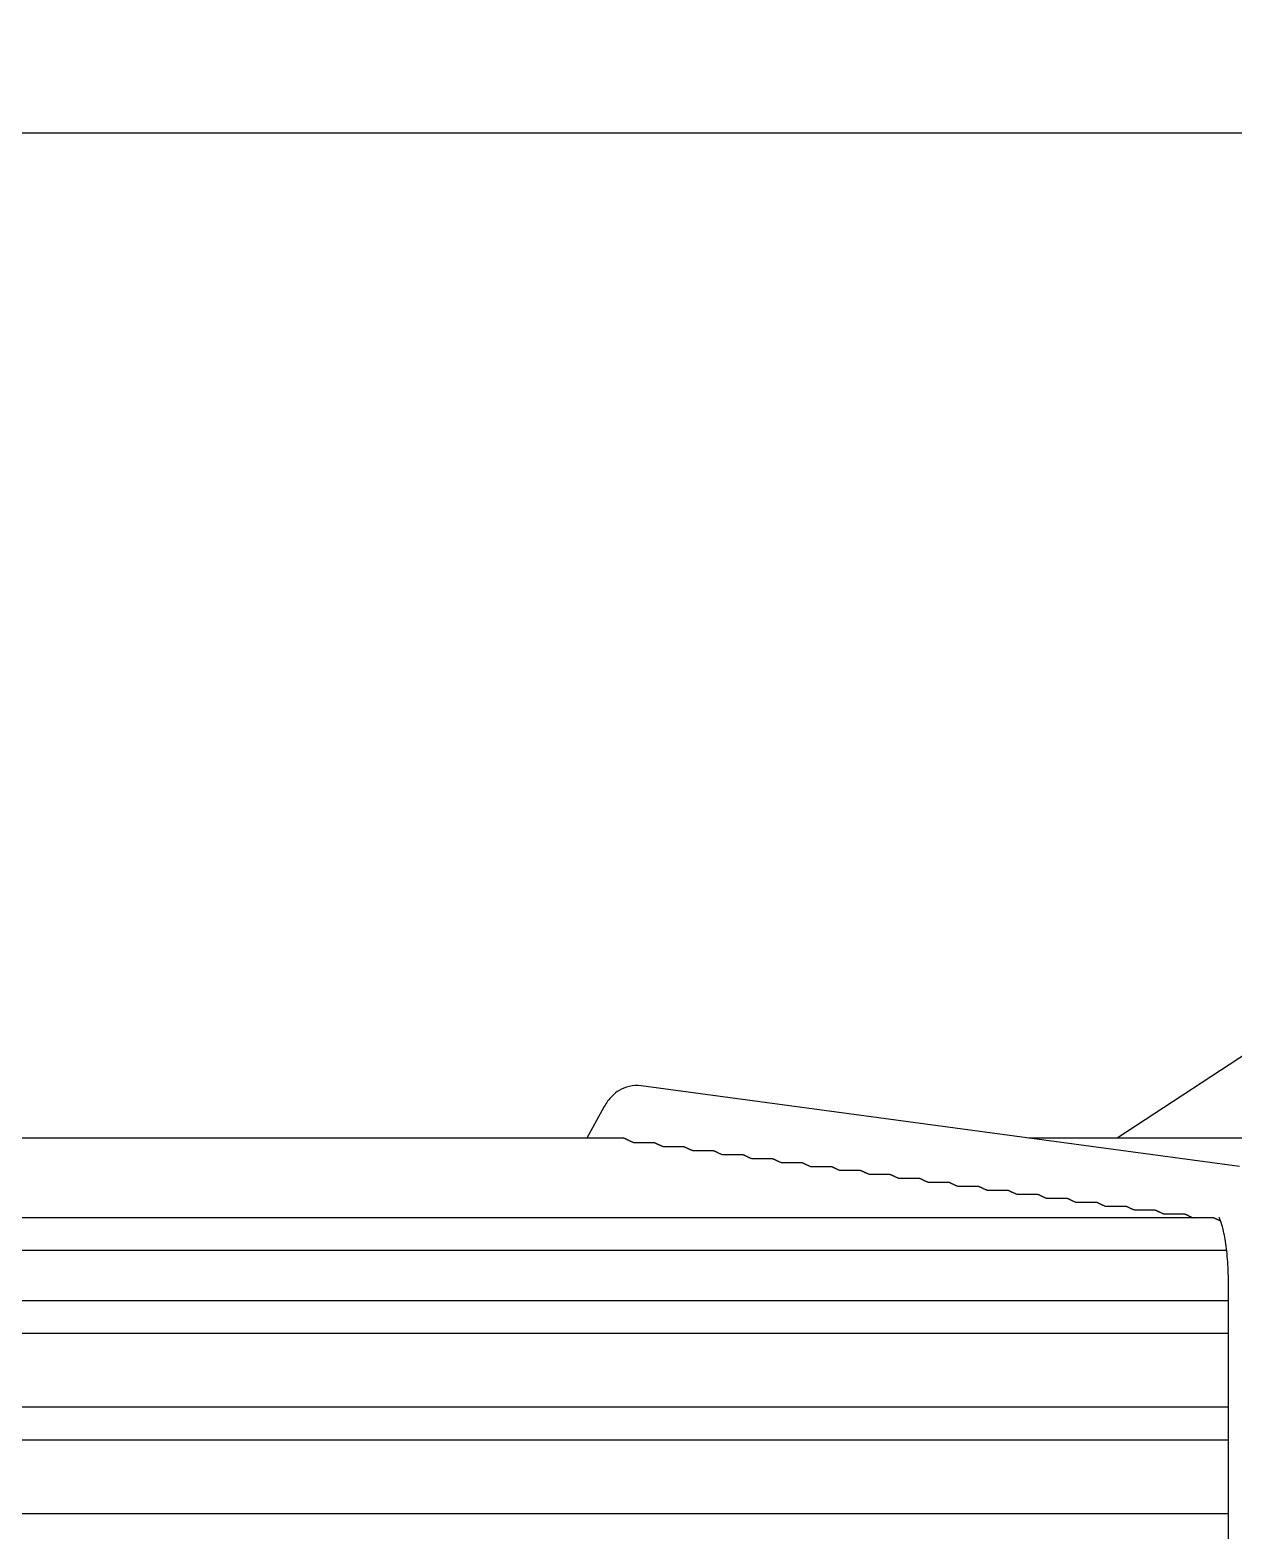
# Model space of a CAD drawing. Header units: millimetres. Extents: x 16200 to 32328, y 18593 to 29476.
# Drawn here: x 16624.22 to 16628.31, y 18985.94 to 18991.04 of the extents above; entities that cross this region are included whole.
import ezdxf

# ---------------------------------------------------------------- set-up
doc = ezdxf.new("R2010")
doc.units = ezdxf.units.MM
doc.header["$LTSCALE"] = 5
doc.layers.add('UNIT', color=6, linetype='Continuous')
doc.styles.add('SUBMITTAL', font='romans.shx', dxfattribs={"width": 0.75})
doc.dimstyles.new('SUBMITTAL', dxfattribs={"dimtxt": 0.09375, "dimasz": 0.09375, "dimexe": 0.03125, "dimexo": 0.0625, "dimgap": 0.0625, "dimtad": 0, "dimdec": 4, "dimzin": 4, "dimdsep": 46, "dimlunit": 4, "dimtxsty": 'SUBMITTAL', "dimcen": 0.09375, "dimclre": 6, "dimadec": 0, "dimazin": 0, "dimtfac": 1, "dimtdec": 0, "dimtofl": 0, "dimtmove": 0, "dimatfit": 3, "dimfxl": 0, "dimfrac": 2, "dimtolj": 1, "dimtzin": 4, "dimarcsym": 0})

msp = doc.modelspace()

# ---------------------------------------------------------------- linework, layer by layer
at = {"layer": 'UNIT'}
for p, q in [((16619.1977, 18990.6942), (16629.2771, 18990.6942)), ((16628.8524, 18987.8889), (16627.9155, 18987.2749)), ((16628.3322, 18987.1783), (16626.2967, 18987.4529)), ((16626.1719, 18987.383), (16626.1119, 18987.2749)), ((16626.2387, 18987.2749), (16622.2361, 18987.2749)), ((16626.2722, 18987.2601), (16626.3406, 18987.2601)), ((16626.3721, 18987.2466), (16626.4408, 18987.2466)), ((16626.4723, 18987.2331), (16626.541, 18987.2331)), ((16629.1216, 18987.2749), (16627.616, 18987.2749)), ((16626.5725, 18987.2196), (16626.6412, 18987.2196)), ((16626.6727, 18987.2061), (16626.7416, 18987.2061)), ((16626.7729, 18987.1926), (16626.8417, 18987.1926)), ((16626.8731, 18987.1791), (16626.9419, 18987.1791)), ((16626.9732, 18987.1657), (16627.0421, 18987.1657)), ((16627.0734, 18987.1522), (16627.1424, 18987.1522)), ((16627.1736, 18987.1387), (16627.2426, 18987.1387)), ((16627.2738, 18987.1252), (16627.3428, 18987.1252)), ((16627.374, 18987.1117), (16627.443, 18987.1117)), ((16627.4742, 18987.0982), (16627.5433, 18987.0982)), ((16627.5743, 18987.0847), (16627.6435, 18987.0847)), ((16627.6745, 18987.0712), (16627.7437, 18987.0712)), ((16627.7747, 18987.0577), (16627.8439, 18987.0577)), ((16627.8749, 18987.0442), (16627.9442, 18987.0442)), ((16627.9751, 18987.0307), (16628.0444, 18987.0307)), ((16628.2448, 18987.0037), (16620.2299, 18987.0037)), ((16628.0753, 18987.0172), (16628.1446, 18987.0172)), ((16620.1863, 18986.8935), (16628.2885, 18986.8935)), ((16628.2943, 18984.3163), (16628.2943, 18986.7856)), ((16628.2943, 18986.7218), (16620.1804, 18986.7218)), ((16627.5157, 18986.7232), (16627.5157, 18986.7218)), ((16620.1804, 18986.6115), (16628.2943, 18986.6115)), ((16628.2943, 18986.3596), (16620.1804, 18986.3596)), ((16620.1804, 18986.2493), (16628.2943, 18986.2493)), ((16628.2943, 18985.9974), (16620.1804, 18985.9974))]:
    msp.add_line(p, q, dxfattribs=at)
for centre, start, end in [((16625.3925, 18986.73), 353.9901, 355.0051), ((16626.1799, 18986.73), 184.9949, 186.0099)]:
    msp.add_arc(centre, 0.0787, start, end, dxfattribs=at)
for major_axis, start_param, end_param in [((-0.0861, 0.0478), 1.366612, 1.389255), ((0.0861, -0.0478), 6.024051, 6.046695)]:
    msp.add_ellipse((16625.9538, 18986.7872), major_axis=major_axis, ratio=0.875426, start_param=start_param, end_param=end_param, dxfattribs=at)
for points, knots in [([(16626.2967, 18987.4529), (16626.2835, 18987.4547), (16626.2694, 18987.454), (16626.2438, 18987.4482), (16626.2323, 18987.4432), (16626.2133, 18987.4319), (16626.2056, 18987.4256), (16626.1929, 18987.4132), (16626.1877, 18987.407), (16626.1789, 18987.3949), (16626.1752, 18987.389), (16626.1719, 18987.3831), (16626.1719, 18987.383), (16626.1719, 18987.383)], [3.1066861, 3.1066861, 3.1066861, 3.1066861, 3.1999885, 3.1999885, 3.2942363, 3.2942363, 3.388484, 3.388484, 3.4827318, 3.4827318, 3.5769796, 3.5769796, 3.577925, 3.577925, 3.577925, 3.577925]), ([(16626.2387, 18987.2749), (16626.2387, 18987.2749), (16626.2387, 18987.2749), (16626.2388, 18987.2749), (16626.239, 18987.2749), (16626.2392, 18987.2748), (16626.2395, 18987.2748), (16626.2398, 18987.2747), (16626.2402, 18987.2746), (16626.2406, 18987.2745), (16626.2409, 18987.2744), (16626.2413, 18987.2742), (16626.2418, 18987.2741), (16626.2422, 18987.2739), (16626.2427, 18987.2737), (16626.2432, 18987.2734), (16626.2438, 18987.2732), (16626.2443, 18987.273), (16626.2449, 18987.2727), (16626.2455, 18987.2724), (16626.2461, 18987.2721), (16626.2468, 18987.2717), (16626.2475, 18987.2714), (16626.2482, 18987.2711), (16626.2489, 18987.2707), (16626.2497, 18987.2703), (16626.2505, 18987.2699), (16626.2513, 18987.2695), (16626.2521, 18987.2691), (16626.253, 18987.2686), (16626.2539, 18987.2682), (16626.2548, 18987.2677), (16626.2558, 18987.2672), (16626.2568, 18987.2667), (16626.2578, 18987.2662), (16626.2589, 18987.2657), (16626.26, 18987.2652), (16626.2611, 18987.2647), (16626.2622, 18987.2642), (16626.2634, 18987.2636), (16626.2646, 18987.2631), (16626.2659, 18987.2626), (16626.2672, 18987.262), (16626.2685, 18987.2615), (16626.2699, 18987.261), (16626.2713, 18987.2605), (16626.2716, 18987.2603), (16626.2719, 18987.2602), (16626.2722, 18987.2601)], [0.4847824, 0.4847824, 0.4847824, 0.4847824, 0.4878049, 0.4878049, 0.4878049, 0.5121951, 0.5121951, 0.5121951, 0.5365854, 0.5365854, 0.5365854, 0.5609756, 0.5609756, 0.5609756, 0.5853659, 0.5853659, 0.5853659, 0.6097561, 0.6097561, 0.6097561, 0.6341463, 0.6341463, 0.6341463, 0.6585366, 0.6585366, 0.6585366, 0.6829268, 0.6829268, 0.6829268, 0.7073171, 0.7073171, 0.7073171, 0.7317073, 0.7317073, 0.7317073, 0.7560976, 0.7560976, 0.7560976, 0.7804878, 0.7804878, 0.7804878, 0.804878, 0.804878, 0.804878, 0.8292683, 0.8292683, 0.8292683, 0.834397, 0.834397, 0.834397, 0.834397]), ([(16626.3406, 18987.2601), (16626.3406, 18987.2601), (16626.3406, 18987.2601), (16626.3407, 18987.2601), (16626.3409, 18987.2601), (16626.3411, 18987.2601), (16626.3414, 18987.26), (16626.3417, 18987.26), (16626.3421, 18987.2599), (16626.3424, 18987.2598), (16626.3428, 18987.2596), (16626.3432, 18987.2595), (16626.3436, 18987.2593), (16626.344, 18987.2592), (16626.3445, 18987.259), (16626.345, 18987.2588), (16626.3455, 18987.2585), (16626.3461, 18987.2583), (16626.3466, 18987.258), (16626.3472, 18987.2578), (16626.3478, 18987.2575), (16626.3485, 18987.2572), (16626.3491, 18987.2569), (16626.3498, 18987.2565), (16626.3506, 18987.2562), (16626.3513, 18987.2558), (16626.352, 18987.2554), (16626.3529, 18987.255), (16626.3537, 18987.2546), (16626.3545, 18987.2542), (16626.3554, 18987.2538), (16626.3563, 18987.2534), (16626.3572, 18987.2529), (16626.3582, 18987.2524), (16626.3592, 18987.252), (16626.3602, 18987.2515), (16626.3613, 18987.251), (16626.3624, 18987.2505), (16626.3635, 18987.25), (16626.3647, 18987.2495), (16626.3659, 18987.249), (16626.3671, 18987.2485), (16626.3684, 18987.248), (16626.3696, 18987.2476), (16626.3708, 18987.2471), (16626.3721, 18987.2466)], [0.4842301, 0.4842301, 0.4842301, 0.4842301, 0.4878049, 0.4878049, 0.4878049, 0.5121951, 0.5121951, 0.5121951, 0.5365854, 0.5365854, 0.5365854, 0.5609756, 0.5609756, 0.5609756, 0.5853659, 0.5853659, 0.5853659, 0.6097561, 0.6097561, 0.6097561, 0.6341463, 0.6341463, 0.6341463, 0.6585366, 0.6585366, 0.6585366, 0.6829268, 0.6829268, 0.6829268, 0.7073171, 0.7073171, 0.7073171, 0.7317073, 0.7317073, 0.7317073, 0.7560976, 0.7560976, 0.7560976, 0.7804878, 0.7804878, 0.7804878, 0.804878, 0.804878, 0.804878, 0.8279727, 0.8279727, 0.8279727, 0.8279727]), ([(16626.4408, 18987.2466), (16626.4408, 18987.2466), (16626.4409, 18987.2466), (16626.4409, 18987.2466), (16626.4411, 18987.2466), (16626.4414, 18987.2466), (16626.4417, 18987.2465), (16626.442, 18987.2465), (16626.4423, 18987.2464), (16626.4426, 18987.2463), (16626.443, 18987.2461), (16626.4434, 18987.246), (16626.4438, 18987.2458), (16626.4443, 18987.2457), (16626.4447, 18987.2455), (16626.4452, 18987.2453), (16626.4458, 18987.245), (16626.4463, 18987.2448), (16626.4469, 18987.2445), (16626.4474, 18987.2443), (16626.4481, 18987.244), (16626.4487, 18987.2437), (16626.4494, 18987.2433), (16626.4501, 18987.243), (16626.4508, 18987.2427), (16626.4515, 18987.2423), (16626.4523, 18987.2419), (16626.4531, 18987.2415), (16626.4539, 18987.2411), (16626.4547, 18987.2407), (16626.4556, 18987.2403), (16626.4565, 18987.2398), (16626.4575, 18987.2394), (16626.4585, 18987.2389), (16626.4594, 18987.2385), (16626.4605, 18987.238), (16626.4616, 18987.2375), (16626.4626, 18987.237), (16626.4638, 18987.2365), (16626.4649, 18987.236), (16626.4661, 18987.2355), (16626.4673, 18987.235), (16626.4686, 18987.2345), (16626.4698, 18987.2341), (16626.471, 18987.2336), (16626.4723, 18987.2331)], [0.4842433, 0.4842433, 0.4842433, 0.4842433, 0.4878049, 0.4878049, 0.4878049, 0.5121951, 0.5121951, 0.5121951, 0.5365854, 0.5365854, 0.5365854, 0.5609756, 0.5609756, 0.5609756, 0.5853659, 0.5853659, 0.5853659, 0.6097561, 0.6097561, 0.6097561, 0.6341463, 0.6341463, 0.6341463, 0.6585366, 0.6585366, 0.6585366, 0.6829268, 0.6829268, 0.6829268, 0.7073171, 0.7073171, 0.7073171, 0.7317073, 0.7317073, 0.7317073, 0.7560976, 0.7560976, 0.7560976, 0.7804878, 0.7804878, 0.7804878, 0.804878, 0.804878, 0.804878, 0.8276206, 0.8276206, 0.8276206, 0.8276206]), ([(16626.541, 18987.2331), (16626.5411, 18987.2331), (16626.5411, 18987.2331), (16626.5411, 18987.2331), (16626.5413, 18987.2331), (16626.5416, 18987.2331), (16626.5419, 18987.233), (16626.5422, 18987.233), (16626.5425, 18987.2329), (16626.5429, 18987.2328), (16626.5432, 18987.2326), (16626.5436, 18987.2325), (16626.5441, 18987.2323), (16626.5445, 18987.2322), (16626.545, 18987.232), (16626.5455, 18987.2318), (16626.546, 18987.2315), (16626.5465, 18987.2313), (16626.5471, 18987.231), (16626.5477, 18987.2308), (16626.5483, 18987.2305), (16626.5489, 18987.2302), (16626.5496, 18987.2298), (16626.5503, 18987.2295), (16626.551, 18987.2292), (16626.5517, 18987.2288), (16626.5525, 18987.2284), (16626.5533, 18987.228), (16626.5541, 18987.2276), (16626.555, 18987.2272), (16626.5559, 18987.2268), (16626.5568, 18987.2263), (16626.5577, 18987.2259), (16626.5587, 18987.2254), (16626.5597, 18987.225), (16626.5607, 18987.2245), (16626.5618, 18987.224), (16626.5629, 18987.2235), (16626.564, 18987.223), (16626.5652, 18987.2225), (16626.5663, 18987.222), (16626.5676, 18987.2215), (16626.5689, 18987.221), (16626.57, 18987.2206), (16626.5712, 18987.2201), (16626.5725, 18987.2196)], [0.4842566, 0.4842566, 0.4842566, 0.4842566, 0.4878049, 0.4878049, 0.4878049, 0.5121951, 0.5121951, 0.5121951, 0.5365854, 0.5365854, 0.5365854, 0.5609756, 0.5609756, 0.5609756, 0.5853659, 0.5853659, 0.5853659, 0.6097561, 0.6097561, 0.6097561, 0.6341463, 0.6341463, 0.6341463, 0.6585366, 0.6585366, 0.6585366, 0.6829268, 0.6829268, 0.6829268, 0.7073171, 0.7073171, 0.7073171, 0.7317073, 0.7317073, 0.7317073, 0.7560976, 0.7560976, 0.7560976, 0.7804878, 0.7804878, 0.7804878, 0.804878, 0.804878, 0.804878, 0.827268, 0.827268, 0.827268, 0.827268]), ([(16626.6412, 18987.2196), (16626.6413, 18987.2196), (16626.6413, 18987.2196), (16626.6413, 18987.2196), (16626.6416, 18987.2196), (16626.6418, 18987.2196), (16626.6421, 18987.2195), (16626.6424, 18987.2195), (16626.6427, 18987.2194), (16626.6431, 18987.2193), (16626.6435, 18987.2192), (16626.6439, 18987.219), (16626.6443, 18987.2188), (16626.6447, 18987.2187), (16626.6452, 18987.2185), (16626.6457, 18987.2183), (16626.6462, 18987.218), (16626.6467, 18987.2178), (16626.6473, 18987.2175), (16626.6479, 18987.2173), (16626.6485, 18987.217), (16626.6492, 18987.2167), (16626.6498, 18987.2163), (16626.6505, 18987.216), (16626.6512, 18987.2157), (16626.652, 18987.2153), (16626.6527, 18987.2149), (16626.6536, 18987.2145), (16626.6544, 18987.2141), (16626.6552, 18987.2137), (16626.6561, 18987.2133), (16626.657, 18987.2128), (16626.6579, 18987.2124), (16626.6589, 18987.2119), (16626.6599, 18987.2115), (16626.6609, 18987.211), (16626.662, 18987.2105), (16626.6631, 18987.21), (16626.6642, 18987.2095), (16626.6654, 18987.209), (16626.6666, 18987.2085), (16626.6678, 18987.208), (16626.6691, 18987.2075), (16626.6703, 18987.207), (16626.6715, 18987.2066), (16626.6727, 18987.2061)], [0.48427, 0.48427, 0.48427, 0.48427, 0.4878049, 0.4878049, 0.4878049, 0.5121951, 0.5121951, 0.5121951, 0.5365854, 0.5365854, 0.5365854, 0.5609756, 0.5609756, 0.5609756, 0.5853659, 0.5853659, 0.5853659, 0.6097561, 0.6097561, 0.6097561, 0.6341463, 0.6341463, 0.6341463, 0.6585366, 0.6585366, 0.6585366, 0.6829268, 0.6829268, 0.6829268, 0.7073171, 0.7073171, 0.7073171, 0.7317073, 0.7317073, 0.7317073, 0.7560976, 0.7560976, 0.7560976, 0.7804878, 0.7804878, 0.7804878, 0.804878, 0.804878, 0.804878, 0.8269153, 0.8269153, 0.8269153, 0.8269153]), ([(16626.7415, 18987.2061), (16626.7415, 18987.2061), (16626.7415, 18987.2061), (16626.7416, 18987.2061), (16626.7418, 18987.2061), (16626.742, 18987.2061), (16626.7423, 18987.206), (16626.7426, 18987.206), (16626.743, 18987.2059), (16626.7433, 18987.2058), (16626.7437, 18987.2057), (16626.7441, 18987.2055), (16626.7445, 18987.2053), (16626.745, 18987.2052), (16626.7454, 18987.205), (16626.7459, 18987.2048), (16626.7464, 18987.2045), (16626.747, 18987.2043), (16626.7476, 18987.204), (16626.7481, 18987.2038), (16626.7487, 18987.2035), (16626.7494, 18987.2032), (16626.7501, 18987.2028), (16626.7507, 18987.2025), (16626.7515, 18987.2022), (16626.7522, 18987.2018), (16626.753, 18987.2014), (16626.7538, 18987.201), (16626.7546, 18987.2006), (16626.7554, 18987.2002), (16626.7563, 18987.1998), (16626.7572, 18987.1993), (16626.7582, 18987.1989), (16626.7592, 18987.1984), (16626.7601, 18987.198), (16626.7612, 18987.1975), (16626.7623, 18987.197), (16626.7633, 18987.1965), (16626.7645, 18987.196), (16626.7656, 18987.1955), (16626.7668, 18987.195), (16626.7681, 18987.1945), (16626.7693, 18987.194), (16626.7705, 18987.1935), (16626.7717, 18987.1931), (16626.7729, 18987.1926)], [0.4842834, 0.4842834, 0.4842834, 0.4842834, 0.4878049, 0.4878049, 0.4878049, 0.5121951, 0.5121951, 0.5121951, 0.5365854, 0.5365854, 0.5365854, 0.5609756, 0.5609756, 0.5609756, 0.5853659, 0.5853659, 0.5853659, 0.6097561, 0.6097561, 0.6097561, 0.6341463, 0.6341463, 0.6341463, 0.6585366, 0.6585366, 0.6585366, 0.6829268, 0.6829268, 0.6829268, 0.7073171, 0.7073171, 0.7073171, 0.7317073, 0.7317073, 0.7317073, 0.7560976, 0.7560976, 0.7560976, 0.7804878, 0.7804878, 0.7804878, 0.804878, 0.804878, 0.804878, 0.8265624, 0.8265624, 0.8265624, 0.8265624]), ([(16626.8417, 18987.1926), (16626.8417, 18987.1926), (16626.8418, 18987.1926), (16626.8418, 18987.1926), (16626.842, 18987.1926), (16626.8423, 18987.1926), (16626.8426, 18987.1925), (16626.8429, 18987.1925), (16626.8432, 18987.1924), (16626.8435, 18987.1923), (16626.8439, 18987.1922), (16626.8443, 18987.192), (16626.8447, 18987.1919), (16626.8452, 18987.1917), (16626.8456, 18987.1915), (16626.8462, 18987.1913), (16626.8467, 18987.1911), (16626.8472, 18987.1908), (16626.8478, 18987.1905), (16626.8484, 18987.1903), (16626.849, 18987.19), (16626.8496, 18987.1897), (16626.8503, 18987.1893), (16626.851, 18987.189), (16626.8517, 18987.1887), (16626.8524, 18987.1883), (16626.8532, 18987.1879), (16626.854, 18987.1875), (16626.8548, 18987.1871), (16626.8557, 18987.1867), (16626.8566, 18987.1863), (16626.8575, 18987.1858), (16626.8584, 18987.1854), (16626.8594, 18987.1849), (16626.8604, 18987.1844), (16626.8614, 18987.184), (16626.8625, 18987.1835), (16626.8636, 18987.183), (16626.8647, 18987.1825), (16626.8659, 18987.182), (16626.8671, 18987.1815), (16626.8683, 18987.181), (16626.8696, 18987.1805), (16626.8707, 18987.18), (16626.8719, 18987.1796), (16626.8731, 18987.1791)], [0.484297, 0.484297, 0.484297, 0.484297, 0.4878049, 0.4878049, 0.4878049, 0.5121951, 0.5121951, 0.5121951, 0.5365854, 0.5365854, 0.5365854, 0.5609756, 0.5609756, 0.5609756, 0.5853659, 0.5853659, 0.5853659, 0.6097561, 0.6097561, 0.6097561, 0.6341463, 0.6341463, 0.6341463, 0.6585366, 0.6585366, 0.6585366, 0.6829268, 0.6829268, 0.6829268, 0.7073171, 0.7073171, 0.7073171, 0.7317073, 0.7317073, 0.7317073, 0.7560976, 0.7560976, 0.7560976, 0.7804878, 0.7804878, 0.7804878, 0.804878, 0.804878, 0.804878, 0.8262097, 0.8262097, 0.8262097, 0.8262097]), ([(16626.9419, 18987.1791), (16626.9419, 18987.1791), (16626.942, 18987.1791), (16626.942, 18987.1791), (16626.9422, 18987.1791), (16626.9425, 18987.1791), (16626.9428, 18987.179), (16626.9431, 18987.179), (16626.9434, 18987.1789), (16626.9438, 18987.1788), (16626.9441, 18987.1787), (16626.9445, 18987.1785), (16626.945, 18987.1784), (16626.9454, 18987.1782), (16626.9459, 18987.178), (16626.9464, 18987.1778), (16626.9469, 18987.1776), (16626.9474, 18987.1773), (16626.948, 18987.177), (16626.9486, 18987.1768), (16626.9492, 18987.1765), (16626.9499, 18987.1762), (16626.9505, 18987.1758), (16626.9512, 18987.1755), (16626.9519, 18987.1751), (16626.9527, 18987.1748), (16626.9534, 18987.1744), (16626.9542, 18987.174), (16626.9551, 18987.1736), (16626.9559, 18987.1732), (16626.9568, 18987.1728), (16626.9577, 18987.1723), (16626.9586, 18987.1719), (16626.9596, 18987.1714), (16626.9606, 18987.1709), (16626.9617, 18987.1705), (16626.9627, 18987.17), (16626.9638, 18987.1695), (16626.9649, 18987.169), (16626.9661, 18987.1685), (16626.9673, 18987.168), (16626.9685, 18987.1675), (16626.9698, 18987.167), (16626.9709, 18987.1665), (16626.9721, 18987.1661), (16626.9732, 18987.1657)], [0.4843105, 0.4843105, 0.4843105, 0.4843105, 0.4878049, 0.4878049, 0.4878049, 0.5121951, 0.5121951, 0.5121951, 0.5365854, 0.5365854, 0.5365854, 0.5609756, 0.5609756, 0.5609756, 0.5853659, 0.5853659, 0.5853659, 0.6097561, 0.6097561, 0.6097561, 0.6341463, 0.6341463, 0.6341463, 0.6585366, 0.6585366, 0.6585366, 0.6829268, 0.6829268, 0.6829268, 0.7073171, 0.7073171, 0.7073171, 0.7317073, 0.7317073, 0.7317073, 0.7560976, 0.7560976, 0.7560976, 0.7804878, 0.7804878, 0.7804878, 0.804878, 0.804878, 0.804878, 0.8258572, 0.8258572, 0.8258572, 0.8258572]), ([(16627.0421, 18987.1657), (16627.0422, 18987.1657), (16627.0422, 18987.1657), (16627.0422, 18987.1657), (16627.0425, 18987.1656), (16627.0427, 18987.1656), (16627.043, 18987.1655), (16627.0433, 18987.1655), (16627.0436, 18987.1654), (16627.044, 18987.1653), (16627.0444, 18987.1652), (16627.0448, 18987.165), (16627.0452, 18987.1649), (16627.0456, 18987.1647), (16627.0461, 18987.1645), (16627.0466, 18987.1643), (16627.0471, 18987.1641), (16627.0477, 18987.1638), (16627.0482, 18987.1635), (16627.0488, 18987.1633), (16627.0494, 18987.163), (16627.0501, 18987.1627), (16627.0507, 18987.1623), (16627.0514, 18987.162), (16627.0522, 18987.1616), (16627.0529, 18987.1613), (16627.0537, 18987.1609), (16627.0545, 18987.1605), (16627.0553, 18987.1601), (16627.0561, 18987.1597), (16627.057, 18987.1593), (16627.0579, 18987.1588), (16627.0589, 18987.1584), (16627.0599, 18987.1579), (16627.0608, 18987.1574), (16627.0619, 18987.1569), (16627.063, 18987.1565), (16627.064, 18987.156), (16627.0652, 18987.1555), (16627.0664, 18987.155), (16627.0675, 18987.1545), (16627.0688, 18987.154), (16627.0701, 18987.1534), (16627.0711, 18987.153), (16627.0723, 18987.1526), (16627.0734, 18987.1522)], [0.484326, 0.484326, 0.484326, 0.484326, 0.4878049, 0.4878049, 0.4878049, 0.5121951, 0.5121951, 0.5121951, 0.5365854, 0.5365854, 0.5365854, 0.5609756, 0.5609756, 0.5609756, 0.5853659, 0.5853659, 0.5853659, 0.6097561, 0.6097561, 0.6097561, 0.6341463, 0.6341463, 0.6341463, 0.6585366, 0.6585366, 0.6585366, 0.6829268, 0.6829268, 0.6829268, 0.7073171, 0.7073171, 0.7073171, 0.7317073, 0.7317073, 0.7317073, 0.7560976, 0.7560976, 0.7560976, 0.7804878, 0.7804878, 0.7804878, 0.804878, 0.804878, 0.804878, 0.8255542, 0.8255542, 0.8255542, 0.8255542]), ([(16627.1424, 18987.1522), (16627.1424, 18987.1522), (16627.1424, 18987.1522), (16627.1425, 18987.1522), (16627.1427, 18987.1521), (16627.1429, 18987.1521), (16627.1432, 18987.1521), (16627.1435, 18987.152), (16627.1439, 18987.1519), (16627.1442, 18987.1518), (16627.1446, 18987.1517), (16627.145, 18987.1515), (16627.1454, 18987.1514), (16627.1459, 18987.1512), (16627.1463, 18987.151), (16627.1468, 18987.1508), (16627.1473, 18987.1506), (16627.1479, 18987.1503), (16627.1485, 18987.15), (16627.149, 18987.1498), (16627.1497, 18987.1495), (16627.1503, 18987.1492), (16627.151, 18987.1488), (16627.1517, 18987.1485), (16627.1524, 18987.1481), (16627.1531, 18987.1478), (16627.1539, 18987.1474), (16627.1547, 18987.147), (16627.1555, 18987.1466), (16627.1564, 18987.1462), (16627.1573, 18987.1457), (16627.1582, 18987.1453), (16627.1591, 18987.1449), (16627.1601, 18987.1444), (16627.1611, 18987.1439), (16627.1621, 18987.1434), (16627.1632, 18987.1429), (16627.1643, 18987.1425), (16627.1654, 18987.142), (16627.1666, 18987.1415), (16627.1678, 18987.1409), (16627.169, 18987.1404), (16627.1703, 18987.1399), (16627.1714, 18987.1395), (16627.1725, 18987.1391), (16627.1736, 18987.1387)], [0.48434, 0.48434, 0.48434, 0.48434, 0.4878049, 0.4878049, 0.4878049, 0.5121951, 0.5121951, 0.5121951, 0.5365854, 0.5365854, 0.5365854, 0.5609756, 0.5609756, 0.5609756, 0.5853659, 0.5853659, 0.5853659, 0.6097561, 0.6097561, 0.6097561, 0.6341463, 0.6341463, 0.6341463, 0.6585366, 0.6585366, 0.6585366, 0.6829268, 0.6829268, 0.6829268, 0.7073171, 0.7073171, 0.7073171, 0.7317073, 0.7317073, 0.7317073, 0.7560976, 0.7560976, 0.7560976, 0.7804878, 0.7804878, 0.7804878, 0.804878, 0.804878, 0.804878, 0.8252026, 0.8252026, 0.8252026, 0.8252026]), ([(16627.2426, 18987.1387), (16627.2426, 18987.1387), (16627.2427, 18987.1387), (16627.2427, 18987.1387), (16627.2429, 18987.1387), (16627.2432, 18987.1386), (16627.2435, 18987.1386), (16627.2438, 18987.1385), (16627.2441, 18987.1384), (16627.2444, 18987.1383), (16627.2448, 18987.1382), (16627.2452, 18987.138), (16627.2456, 18987.1379), (16627.2461, 18987.1377), (16627.2466, 18987.1375), (16627.2471, 18987.1373), (16627.2476, 18987.1371), (16627.2481, 18987.1368), (16627.2487, 18987.1365), (16627.2493, 18987.1363), (16627.2499, 18987.136), (16627.2505, 18987.1357), (16627.2512, 18987.1353), (16627.2519, 18987.135), (16627.2526, 18987.1346), (16627.2534, 18987.1343), (16627.2541, 18987.1339), (16627.2549, 18987.1335), (16627.2558, 18987.1331), (16627.2566, 18987.1327), (16627.2575, 18987.1322), (16627.2584, 18987.1318), (16627.2593, 18987.1313), (16627.2603, 18987.1309), (16627.2613, 18987.1304), (16627.2624, 18987.1299), (16627.2634, 18987.1294), (16627.2645, 18987.1289), (16627.2656, 18987.1284), (16627.2668, 18987.1279), (16627.268, 18987.1274), (16627.2692, 18987.1269), (16627.2705, 18987.1264), (16627.2716, 18987.126), (16627.2727, 18987.1256), (16627.2738, 18987.1252)], [0.484354, 0.484354, 0.484354, 0.484354, 0.4878049, 0.4878049, 0.4878049, 0.5121951, 0.5121951, 0.5121951, 0.5365854, 0.5365854, 0.5365854, 0.5609756, 0.5609756, 0.5609756, 0.5853659, 0.5853659, 0.5853659, 0.6097561, 0.6097561, 0.6097561, 0.6341463, 0.6341463, 0.6341463, 0.6585366, 0.6585366, 0.6585366, 0.6829268, 0.6829268, 0.6829268, 0.7073171, 0.7073171, 0.7073171, 0.7317073, 0.7317073, 0.7317073, 0.7560976, 0.7560976, 0.7560976, 0.7804878, 0.7804878, 0.7804878, 0.804878, 0.804878, 0.804878, 0.8248515, 0.8248515, 0.8248515, 0.8248515]), ([(16627.3428, 18987.1252), (16627.3428, 18987.1252), (16627.3429, 18987.1252), (16627.3429, 18987.1252), (16627.3431, 18987.1252), (16627.3434, 18987.1251), (16627.3437, 18987.1251), (16627.344, 18987.125), (16627.3443, 18987.1249), (16627.3447, 18987.1248), (16627.345, 18987.1247), (16627.3454, 18987.1245), (16627.3459, 18987.1244), (16627.3463, 18987.1242), (16627.3468, 18987.124), (16627.3473, 18987.1238), (16627.3478, 18987.1236), (16627.3483, 18987.1233), (16627.3489, 18987.123), (16627.3495, 18987.1228), (16627.3501, 18987.1225), (16627.3508, 18987.1222), (16627.3514, 18987.1218), (16627.3521, 18987.1215), (16627.3529, 18987.1211), (16627.3536, 18987.1208), (16627.3544, 18987.1204), (16627.3552, 18987.12), (16627.356, 18987.1196), (16627.3568, 18987.1192), (16627.3577, 18987.1187), (16627.3586, 18987.1183), (16627.3596, 18987.1178), (16627.3606, 18987.1174), (16627.3616, 18987.1169), (16627.3626, 18987.1164), (16627.3637, 18987.1159), (16627.3648, 18987.1154), (16627.3659, 18987.1149), (16627.3671, 18987.1144), (16627.3683, 18987.1139), (16627.3695, 18987.1134), (16627.3708, 18987.1129), (16627.3718, 18987.1125), (16627.3729, 18987.1121), (16627.374, 18987.1117)], [0.484368, 0.484368, 0.484368, 0.484368, 0.4878049, 0.4878049, 0.4878049, 0.5121951, 0.5121951, 0.5121951, 0.5365854, 0.5365854, 0.5365854, 0.5609756, 0.5609756, 0.5609756, 0.5853659, 0.5853659, 0.5853659, 0.6097561, 0.6097561, 0.6097561, 0.6341463, 0.6341463, 0.6341463, 0.6585366, 0.6585366, 0.6585366, 0.6829268, 0.6829268, 0.6829268, 0.7073171, 0.7073171, 0.7073171, 0.7317073, 0.7317073, 0.7317073, 0.7560976, 0.7560976, 0.7560976, 0.7804878, 0.7804878, 0.7804878, 0.804878, 0.804878, 0.804878, 0.824501, 0.824501, 0.824501, 0.824501]), ([(16627.443, 18987.1117), (16627.4431, 18987.1117), (16627.4431, 18987.1117), (16627.4431, 18987.1117), (16627.4434, 18987.1117), (16627.4436, 18987.1116), (16627.4439, 18987.1116), (16627.4442, 18987.1115), (16627.4445, 18987.1114), (16627.4449, 18987.1113), (16627.4453, 18987.1112), (16627.4457, 18987.111), (16627.4461, 18987.1109), (16627.4465, 18987.1107), (16627.447, 18987.1105), (16627.4475, 18987.1103), (16627.448, 18987.1101), (16627.4486, 18987.1098), (16627.4492, 18987.1095), (16627.4497, 18987.1093), (16627.4504, 18987.109), (16627.451, 18987.1087), (16627.4517, 18987.1083), (16627.4524, 18987.108), (16627.4531, 18987.1076), (16627.4538, 18987.1073), (16627.4546, 18987.1069), (16627.4554, 18987.1065), (16627.4562, 18987.1061), (16627.4571, 18987.1057), (16627.458, 18987.1052), (16627.4589, 18987.1048), (16627.4598, 18987.1043), (16627.4608, 18987.1039), (16627.4618, 18987.1034), (16627.4628, 18987.1029), (16627.4639, 18987.1024), (16627.465, 18987.1019), (16627.4661, 18987.1014), (16627.4673, 18987.1009), (16627.4685, 18987.1004), (16627.4697, 18987.0999), (16627.471, 18987.0994), (16627.472, 18987.099), (16627.4731, 18987.0986), (16627.4742, 18987.0982)], [0.484382, 0.484382, 0.484382, 0.484382, 0.4878049, 0.4878049, 0.4878049, 0.5121951, 0.5121951, 0.5121951, 0.5365854, 0.5365854, 0.5365854, 0.5609756, 0.5609756, 0.5609756, 0.5853659, 0.5853659, 0.5853659, 0.6097561, 0.6097561, 0.6097561, 0.6341463, 0.6341463, 0.6341463, 0.6585366, 0.6585366, 0.6585366, 0.6829268, 0.6829268, 0.6829268, 0.7073171, 0.7073171, 0.7073171, 0.7317073, 0.7317073, 0.7317073, 0.7560976, 0.7560976, 0.7560976, 0.7804878, 0.7804878, 0.7804878, 0.804878, 0.804878, 0.804878, 0.8241512, 0.8241512, 0.8241512, 0.8241512]), ([(16627.5433, 18987.0982), (16627.5433, 18987.0982), (16627.5433, 18987.0982), (16627.5434, 18987.0982), (16627.5436, 18987.0982), (16627.5438, 18987.0981), (16627.5441, 18987.0981), (16627.5444, 18987.098), (16627.5448, 18987.0979), (16627.5451, 18987.0978), (16627.5455, 18987.0977), (16627.5459, 18987.0975), (16627.5463, 18987.0974), (16627.5468, 18987.0972), (16627.5472, 18987.097), (16627.5477, 18987.0968), (16627.5483, 18987.0966), (16627.5488, 18987.0963), (16627.5494, 18987.096), (16627.55, 18987.0958), (16627.5506, 18987.0955), (16627.5512, 18987.0952), (16627.5519, 18987.0948), (16627.5526, 18987.0945), (16627.5533, 18987.0941), (16627.5541, 18987.0938), (16627.5548, 18987.0934), (16627.5556, 18987.093), (16627.5565, 18987.0926), (16627.5573, 18987.0922), (16627.5582, 18987.0917), (16627.5591, 18987.0913), (16627.56, 18987.0908), (16627.561, 18987.0904), (16627.562, 18987.0899), (16627.5631, 18987.0894), (16627.5641, 18987.0889), (16627.5652, 18987.0884), (16627.5664, 18987.0879), (16627.5675, 18987.0874), (16627.5687, 18987.0869), (16627.57, 18987.0864), (16627.5713, 18987.0859), (16627.5723, 18987.0855), (16627.5733, 18987.0851), (16627.5743, 18987.0847)], [0.484396, 0.484396, 0.484396, 0.484396, 0.4878049, 0.4878049, 0.4878049, 0.5121951, 0.5121951, 0.5121951, 0.5365854, 0.5365854, 0.5365854, 0.5609756, 0.5609756, 0.5609756, 0.5853659, 0.5853659, 0.5853659, 0.6097561, 0.6097561, 0.6097561, 0.6341463, 0.6341463, 0.6341463, 0.6585366, 0.6585366, 0.6585366, 0.6829268, 0.6829268, 0.6829268, 0.7073171, 0.7073171, 0.7073171, 0.7317073, 0.7317073, 0.7317073, 0.7560976, 0.7560976, 0.7560976, 0.7804878, 0.7804878, 0.7804878, 0.804878, 0.804878, 0.804878, 0.823802, 0.823802, 0.823802, 0.823802]), ([(16627.6435, 18987.0847), (16627.6435, 18987.0847), (16627.6435, 18987.0847), (16627.6436, 18987.0847), (16627.6438, 18987.0847), (16627.6441, 18987.0846), (16627.6444, 18987.0846), (16627.6447, 18987.0845), (16627.645, 18987.0844), (16627.6453, 18987.0843), (16627.6457, 18987.0842), (16627.6461, 18987.084), (16627.6466, 18987.0839), (16627.647, 18987.0837), (16627.6475, 18987.0835), (16627.648, 18987.0833), (16627.6485, 18987.0831), (16627.649, 18987.0828), (16627.6496, 18987.0825), (16627.6502, 18987.0823), (16627.6508, 18987.082), (16627.6515, 18987.0817), (16627.6521, 18987.0813), (16627.6528, 18987.081), (16627.6535, 18987.0806), (16627.6543, 18987.0803), (16627.6551, 18987.0799), (16627.6559, 18987.0795), (16627.6567, 18987.0791), (16627.6575, 18987.0787), (16627.6584, 18987.0782), (16627.6593, 18987.0778), (16627.6603, 18987.0773), (16627.6613, 18987.0768), (16627.6623, 18987.0764), (16627.6633, 18987.0759), (16627.6644, 18987.0754), (16627.6655, 18987.0749), (16627.6666, 18987.0744), (16627.6678, 18987.0739), (16627.669, 18987.0734), (16627.6702, 18987.0729), (16627.6715, 18987.0724), (16627.6725, 18987.072), (16627.6735, 18987.0716), (16627.6745, 18987.0712)], [0.48441, 0.48441, 0.48441, 0.48441, 0.4878049, 0.4878049, 0.4878049, 0.5121951, 0.5121951, 0.5121951, 0.5365854, 0.5365854, 0.5365854, 0.5609756, 0.5609756, 0.5609756, 0.5853659, 0.5853659, 0.5853659, 0.6097561, 0.6097561, 0.6097561, 0.6341463, 0.6341463, 0.6341463, 0.6585366, 0.6585366, 0.6585366, 0.6829268, 0.6829268, 0.6829268, 0.7073171, 0.7073171, 0.7073171, 0.7317073, 0.7317073, 0.7317073, 0.7560976, 0.7560976, 0.7560976, 0.7804878, 0.7804878, 0.7804878, 0.804878, 0.804878, 0.804878, 0.8234536, 0.8234536, 0.8234536, 0.8234536]), ([(16627.7437, 18987.0712), (16627.7437, 18987.0712), (16627.7438, 18987.0712), (16627.7438, 18987.0712), (16627.744, 18987.0712), (16627.7443, 18987.0711), (16627.7446, 18987.0711), (16627.7449, 18987.071), (16627.7452, 18987.0709), (16627.7456, 18987.0708), (16627.7459, 18987.0707), (16627.7463, 18987.0706), (16627.7468, 18987.0704), (16627.7472, 18987.0702), (16627.7477, 18987.07), (16627.7482, 18987.0698), (16627.7487, 18987.0696), (16627.7493, 18987.0693), (16627.7498, 18987.069), (16627.7504, 18987.0688), (16627.751, 18987.0685), (16627.7517, 18987.0682), (16627.7524, 18987.0678), (16627.753, 18987.0675), (16627.7538, 18987.0671), (16627.7545, 18987.0668), (16627.7553, 18987.0664), (16627.7561, 18987.066), (16627.7569, 18987.0656), (16627.7578, 18987.0652), (16627.7587, 18987.0647), (16627.7596, 18987.0643), (16627.7605, 18987.0638), (16627.7615, 18987.0633), (16627.7625, 18987.0629), (16627.7635, 18987.0624), (16627.7646, 18987.0619), (16627.7657, 18987.0614), (16627.7668, 18987.0609), (16627.768, 18987.0604), (16627.7692, 18987.0599), (16627.7704, 18987.0594), (16627.7717, 18987.0588), (16627.7727, 18987.0585), (16627.7737, 18987.0581), (16627.7747, 18987.0577)], [0.4844239, 0.4844239, 0.4844239, 0.4844239, 0.4878049, 0.4878049, 0.4878049, 0.5121951, 0.5121951, 0.5121951, 0.5365854, 0.5365854, 0.5365854, 0.5609756, 0.5609756, 0.5609756, 0.5853659, 0.5853659, 0.5853659, 0.6097561, 0.6097561, 0.6097561, 0.6341463, 0.6341463, 0.6341463, 0.6585366, 0.6585366, 0.6585366, 0.6829268, 0.6829268, 0.6829268, 0.7073171, 0.7073171, 0.7073171, 0.7317073, 0.7317073, 0.7317073, 0.7560976, 0.7560976, 0.7560976, 0.7804878, 0.7804878, 0.7804878, 0.804878, 0.804878, 0.804878, 0.823106, 0.823106, 0.823106, 0.823106]), ([(16627.8439, 18987.0577), (16627.844, 18987.0577), (16627.844, 18987.0577), (16627.844, 18987.0577), (16627.8442, 18987.0577), (16627.8445, 18987.0576), (16627.8448, 18987.0576), (16627.8451, 18987.0575), (16627.8454, 18987.0574), (16627.8458, 18987.0573), (16627.8462, 18987.0572), (16627.8466, 18987.0571), (16627.847, 18987.0569), (16627.8474, 18987.0567), (16627.8479, 18987.0565), (16627.8484, 18987.0563), (16627.8489, 18987.0561), (16627.8495, 18987.0558), (16627.8501, 18987.0556), (16627.8506, 18987.0553), (16627.8513, 18987.055), (16627.8519, 18987.0547), (16627.8526, 18987.0543), (16627.8533, 18987.054), (16627.854, 18987.0536), (16627.8547, 18987.0533), (16627.8555, 18987.0529), (16627.8563, 18987.0525), (16627.8571, 18987.0521), (16627.858, 18987.0516), (16627.8589, 18987.0512), (16627.8598, 18987.0508), (16627.8608, 18987.0503), (16627.8617, 18987.0498), (16627.8627, 18987.0494), (16627.8638, 18987.0489), (16627.8649, 18987.0484), (16627.8659, 18987.0479), (16627.8671, 18987.0474), (16627.8683, 18987.0469), (16627.8695, 18987.0464), (16627.8707, 18987.0458), (16627.872, 18987.0453), (16627.8729, 18987.0449), (16627.8739, 18987.0446), (16627.8749, 18987.0442)], [0.4844379, 0.4844379, 0.4844379, 0.4844379, 0.4878049, 0.4878049, 0.4878049, 0.5121951, 0.5121951, 0.5121951, 0.5365854, 0.5365854, 0.5365854, 0.5609756, 0.5609756, 0.5609756, 0.5853659, 0.5853659, 0.5853659, 0.6097561, 0.6097561, 0.6097561, 0.6341463, 0.6341463, 0.6341463, 0.6585366, 0.6585366, 0.6585366, 0.6829268, 0.6829268, 0.6829268, 0.7073171, 0.7073171, 0.7073171, 0.7317073, 0.7317073, 0.7317073, 0.7560976, 0.7560976, 0.7560976, 0.7804878, 0.7804878, 0.7804878, 0.804878, 0.804878, 0.804878, 0.8227592, 0.8227592, 0.8227592, 0.8227592]), ([(16627.9442, 18987.0442), (16627.9442, 18987.0442), (16627.9442, 18987.0442), (16627.9442, 18987.0442), (16627.9445, 18987.0442), (16627.9447, 18987.0442), (16627.945, 18987.0441), (16627.9453, 18987.044), (16627.9457, 18987.0439), (16627.946, 18987.0438), (16627.9464, 18987.0437), (16627.9468, 18987.0436), (16627.9472, 18987.0434), (16627.9477, 18987.0432), (16627.9481, 18987.043), (16627.9487, 18987.0428), (16627.9492, 18987.0426), (16627.9497, 18987.0423), (16627.9503, 18987.0421), (16627.9509, 18987.0418), (16627.9515, 18987.0415), (16627.9522, 18987.0412), (16627.9528, 18987.0408), (16627.9535, 18987.0405), (16627.9542, 18987.0401), (16627.955, 18987.0398), (16627.9558, 18987.0394), (16627.9566, 18987.039), (16627.9574, 18987.0386), (16627.9582, 18987.0381), (16627.9591, 18987.0377), (16627.96, 18987.0373), (16627.961, 18987.0368), (16627.962, 18987.0363), (16627.963, 18987.0359), (16627.964, 18987.0354), (16627.9651, 18987.0349), (16627.9662, 18987.0344), (16627.9673, 18987.0339), (16627.9685, 18987.0334), (16627.9697, 18987.0328), (16627.9709, 18987.0323), (16627.9722, 18987.0318), (16627.9732, 18987.0314), (16627.9741, 18987.0311), (16627.9751, 18987.0307)], [0.4844518, 0.4844518, 0.4844518, 0.4844518, 0.4878049, 0.4878049, 0.4878049, 0.5121951, 0.5121951, 0.5121951, 0.5365854, 0.5365854, 0.5365854, 0.5609756, 0.5609756, 0.5609756, 0.5853659, 0.5853659, 0.5853659, 0.6097561, 0.6097561, 0.6097561, 0.6341463, 0.6341463, 0.6341463, 0.6585366, 0.6585366, 0.6585366, 0.6829268, 0.6829268, 0.6829268, 0.7073171, 0.7073171, 0.7073171, 0.7317073, 0.7317073, 0.7317073, 0.7560976, 0.7560976, 0.7560976, 0.7804878, 0.7804878, 0.7804878, 0.804878, 0.804878, 0.804878, 0.8224133, 0.8224133, 0.8224133, 0.8224133]), ([(16628.0444, 18987.0307), (16628.0444, 18987.0307), (16628.0444, 18987.0307), (16628.0445, 18987.0307), (16628.0447, 18987.0307), (16628.045, 18987.0307), (16628.0453, 18987.0306), (16628.0455, 18987.0305), (16628.0459, 18987.0304), (16628.0462, 18987.0303), (16628.0466, 18987.0302), (16628.047, 18987.0301), (16628.0475, 18987.0299), (16628.0479, 18987.0297), (16628.0484, 18987.0295), (16628.0489, 18987.0293), (16628.0494, 18987.0291), (16628.0499, 18987.0288), (16628.0505, 18987.0286), (16628.0511, 18987.0283), (16628.0517, 18987.028), (16628.0524, 18987.0277), (16628.053, 18987.0273), (16628.0537, 18987.027), (16628.0545, 18987.0266), (16628.0552, 18987.0263), (16628.056, 18987.0259), (16628.0568, 18987.0255), (16628.0576, 18987.0251), (16628.0585, 18987.0246), (16628.0594, 18987.0242), (16628.0603, 18987.0237), (16628.0612, 18987.0233), (16628.0622, 18987.0228), (16628.0632, 18987.0223), (16628.0642, 18987.0219), (16628.0653, 18987.0214), (16628.0664, 18987.0209), (16628.0676, 18987.0204), (16628.0687, 18987.0198), (16628.0699, 18987.0193), (16628.0712, 18987.0188), (16628.0725, 18987.0183), (16628.0734, 18987.0179), (16628.0743, 18987.0176), (16628.0753, 18987.0172)], [0.4844658, 0.4844658, 0.4844658, 0.4844658, 0.4878049, 0.4878049, 0.4878049, 0.5121951, 0.5121951, 0.5121951, 0.5365854, 0.5365854, 0.5365854, 0.5609756, 0.5609756, 0.5609756, 0.5853659, 0.5853659, 0.5853659, 0.6097561, 0.6097561, 0.6097561, 0.6341463, 0.6341463, 0.6341463, 0.6585366, 0.6585366, 0.6585366, 0.6829268, 0.6829268, 0.6829268, 0.7073171, 0.7073171, 0.7073171, 0.7317073, 0.7317073, 0.7317073, 0.7560976, 0.7560976, 0.7560976, 0.7804878, 0.7804878, 0.7804878, 0.804878, 0.804878, 0.804878, 0.8220682, 0.8220682, 0.8220682, 0.8220682]), ([(16628.1446, 18987.0172), (16628.1446, 18987.0172), (16628.1447, 18987.0172), (16628.1447, 18987.0172), (16628.1449, 18987.0172), (16628.1452, 18987.0172), (16628.1455, 18987.0171), (16628.1458, 18987.017), (16628.1461, 18987.0169), (16628.1465, 18987.0168), (16628.1468, 18987.0167), (16628.1472, 18987.0166), (16628.1477, 18987.0164), (16628.1481, 18987.0162), (16628.1486, 18987.016), (16628.1491, 18987.0158), (16628.1496, 18987.0156), (16628.1502, 18987.0153), (16628.1508, 18987.0151), (16628.1513, 18987.0148), (16628.152, 18987.0145), (16628.1526, 18987.0142), (16628.1533, 18987.0138), (16628.154, 18987.0135), (16628.1547, 18987.0131), (16628.1554, 18987.0128), (16628.1562, 18987.0124), (16628.157, 18987.012), (16628.1578, 18987.0116), (16628.1587, 18987.0111), (16628.1596, 18987.0107), (16628.1605, 18987.0102), (16628.1615, 18987.0098), (16628.1624, 18987.0093), (16628.1634, 18987.0088), (16628.1645, 18987.0083), (16628.1656, 18987.0078), (16628.1667, 18987.0073), (16628.1678, 18987.0068), (16628.169, 18987.0063), (16628.1702, 18987.0058), (16628.1714, 18987.0053), (16628.1727, 18987.0048), (16628.1736, 18987.0044), (16628.1745, 18987.0041), (16628.1755, 18987.0037)], [0.4844797, 0.4844797, 0.4844797, 0.4844797, 0.4878049, 0.4878049, 0.4878049, 0.5121951, 0.5121951, 0.5121951, 0.5365854, 0.5365854, 0.5365854, 0.5609756, 0.5609756, 0.5609756, 0.5853659, 0.5853659, 0.5853659, 0.6097561, 0.6097561, 0.6097561, 0.6341463, 0.6341463, 0.6341463, 0.6585366, 0.6585366, 0.6585366, 0.6829268, 0.6829268, 0.6829268, 0.7073171, 0.7073171, 0.7073171, 0.7317073, 0.7317073, 0.7317073, 0.7560976, 0.7560976, 0.7560976, 0.7804878, 0.7804878, 0.7804878, 0.804878, 0.804878, 0.804878, 0.8217241, 0.8217241, 0.8217241, 0.8217241]), ([(16628.2448, 18987.0037), (16628.2449, 18987.0037), (16628.2449, 18987.0037), (16628.2449, 18987.0037), (16628.2451, 18987.0037), (16628.2454, 18987.0037), (16628.2457, 18987.0036), (16628.246, 18987.0035), (16628.2463, 18987.0034), (16628.2467, 18987.0033), (16628.2471, 18987.0032), (16628.2475, 18987.0031), (16628.2479, 18987.0029), (16628.2484, 18987.0027), (16628.2488, 18987.0025), (16628.2493, 18987.0023), (16628.2498, 18987.0021), (16628.2504, 18987.0018), (16628.251, 18987.0016), (16628.2516, 18987.0013), (16628.2522, 18987.001), (16628.2528, 18987.0007), (16628.2535, 18987.0003), (16628.2542, 18987), (16628.2549, 18986.9996), (16628.2557, 18986.9993), (16628.2564, 18986.9989), (16628.2573, 18986.9985), (16628.2581, 18986.9981), (16628.2589, 18986.9976), (16628.2598, 18986.9972), (16628.2607, 18986.9967), (16628.2617, 18986.9963), (16628.2627, 18986.9958), (16628.2637, 18986.9953), (16628.2647, 18986.9948), (16628.2658, 18986.9943), (16628.2665, 18986.994), (16628.2671, 18986.9937), (16628.2678, 18986.9934)], [0.4844942, 0.4844942, 0.4844942, 0.4844942, 0.4878049, 0.4878049, 0.4878049, 0.5121951, 0.5121951, 0.5121951, 0.5365854, 0.5365854, 0.5365854, 0.5609756, 0.5609756, 0.5609756, 0.5853659, 0.5853659, 0.5853659, 0.6097561, 0.6097561, 0.6097561, 0.6341463, 0.6341463, 0.6341463, 0.6585366, 0.6585366, 0.6585366, 0.6829268, 0.6829268, 0.6829268, 0.7073171, 0.7073171, 0.7073171, 0.7317073, 0.7317073, 0.7317073, 0.7560976, 0.7560976, 0.7560976, 0.7708389, 0.7708389, 0.7708389, 0.7708389]), ([(16628.2943, 18986.7856), (16628.2943, 18986.8121), (16628.2933, 18986.8385), (16628.2894, 18986.8881), (16628.2866, 18986.9112), (16628.2799, 18986.9506), (16628.276, 18986.9672), (16628.269, 18986.9909), (16628.2658, 18986.999), (16628.2628, 18987.0052), (16628.2621, 18987.0063), (16628.2621, 18987.0063)], [1.570796, 1.570796, 1.570796, 1.570796, 1.864819, 1.864819, 2.15372, 2.15372, 2.423663, 2.423663, 2.651375, 2.651375, 2.761758, 2.761758, 2.761758, 2.761758])]:
    msp.add_open_spline(points, degree=3, knots=knots, dxfattribs=at)

# ---------------------------------------------------------------- leaders
msp.add_leader([(16742.7486, 18980.974), (16729.1466, 18999.2204), (16522.6653, 18999.2204)], dimstyle='SUBMITTAL', override={"dimscale": 36, "dimarcsym": 1}, dxfattribs=at)

doc.saveas('drawing.dxf')
